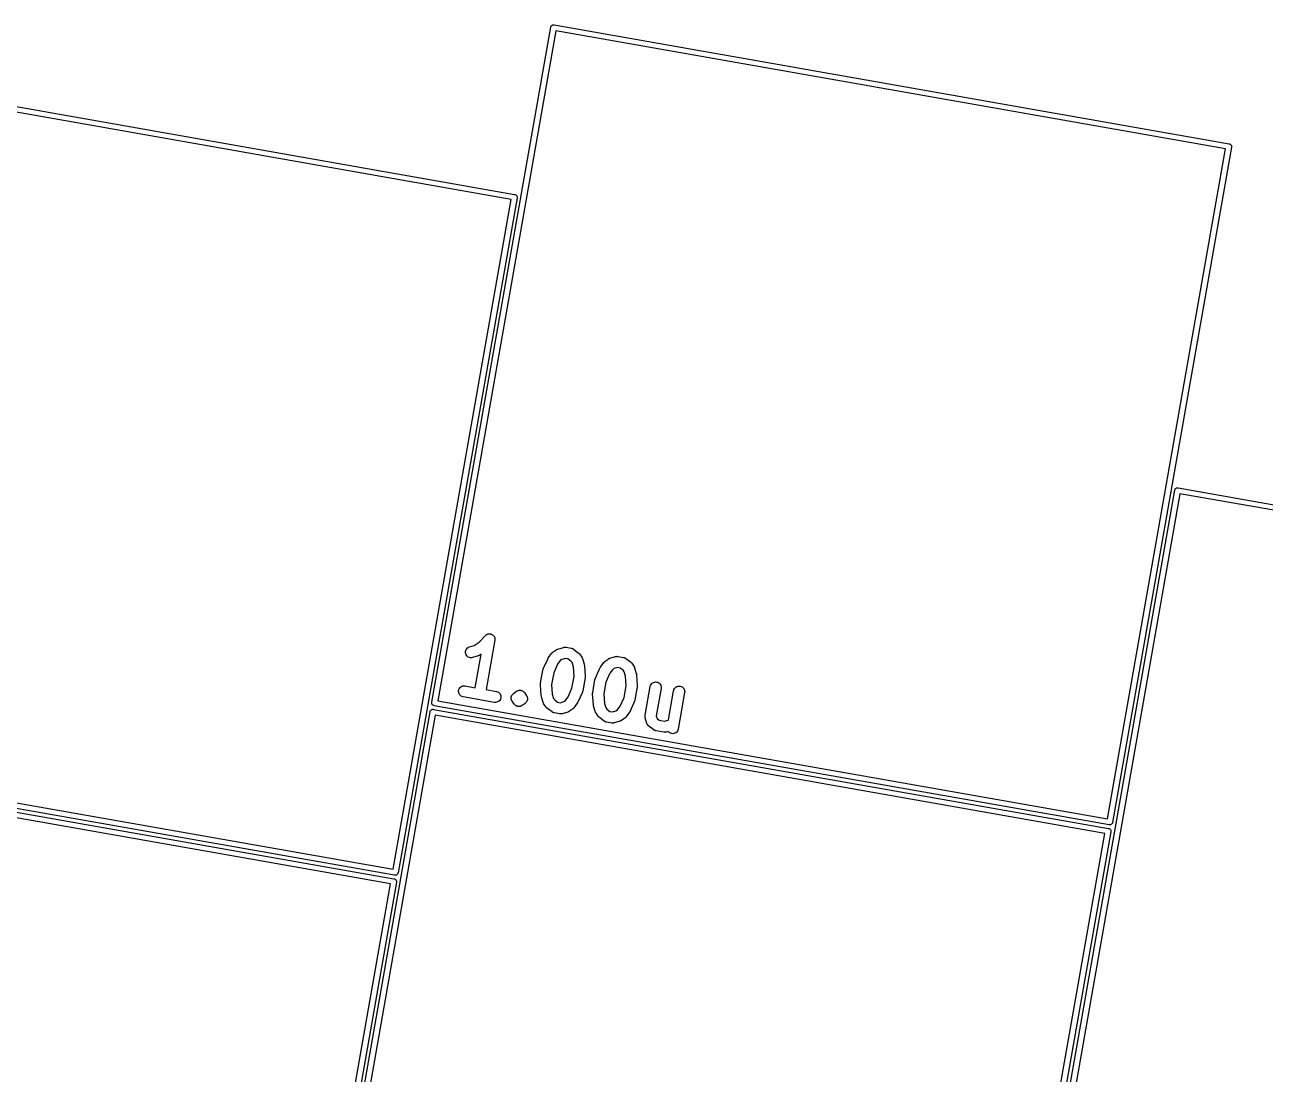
# Model space of a CAD drawing. Extents: x 61 to 358, y -137 to -43.
# Drawn here: x 114.91 to 148.92, y -71.57 to -42.81 of the extents above; entities that cross this region are included whole.
import ezdxf

# ---------------------------------------------------------------- set-up
doc = ezdxf.new("R2010")
doc.units = 0
doc.header["$MEASUREMENT"] = 0
doc.layers.add('BLACK', color=7, linetype='CONTINUOUS')

msp = doc.modelspace()

# ---------------------------------------------------------------- linework, layer by layer
at = {"layer": 'BLACK', "linetype": 'CONTINUOUS'}
for p, q in [((129.346, -42.8468), (129.356, -42.835)), ((129.356, -42.835), (129.367, -42.8253)), ((129.367, -42.8253), (129.373, -42.822)), ((129.367, -42.8253), (129.367, -42.8253)), ((129.373, -42.822), (129.38, -42.8179)), ((129.38, -42.8179), (129.387, -42.8156)), ((129.387, -42.8156), (129.394, -42.8132)), ((129.394, -42.8132), (129.409, -42.8114)), ((129.409, -42.8114), (129.42, -42.8123)), ((129.42, -42.8123), (129.42, -42.8123)), ((129.42, -42.8123), (129.424, -42.8126)), ((129.424, -42.8126), (129.428, -42.8136)), ((129.428, -42.8136), (147.931, -46.0762)), ((126.073, -61.3815), (129.335, -42.8784)), ((129.473, -42.9763), (126.235, -61.3366)), ((129.335, -42.8747), (129.336, -42.8711)), ((129.335, -42.8784), (129.335, -42.8747)), ((129.336, -42.8711), (129.339, -42.8602)), ((129.336, -42.8711), (129.336, -42.8711)), ((129.339, -42.8602), (129.346, -42.8468)), ((147.833, -46.2137), (129.473, -42.9763)), ((109.84, -44.1957), (128.343, -47.4583)), ((128.245, -47.5958), (109.885, -44.3584)), ((144.596, -64.5741), (147.833, -46.2137)), ((147.996, -46.1688), (144.733, -64.6719)), ((147.931, -46.0762), (147.935, -46.0765)), ((147.935, -46.0765), (147.938, -46.0775)), ((147.938, -46.0775), (147.938, -46.0775)), ((147.938, -46.0775), (147.949, -46.0805)), ((147.949, -46.0805), (147.962, -46.0873)), ((147.962, -46.0873), (147.974, -46.0966)), ((147.974, -46.0966), (147.983, -46.1071)), ((147.983, -46.1071), (147.984, -46.108)), ((147.984, -46.108), (147.987, -46.1137)), ((147.987, -46.1137), (147.991, -46.121)), ((147.991, -46.121), (147.991, -46.121)), ((147.991, -46.121), (147.996, -46.1353)), ((147.996, -46.1353), (147.998, -46.1502)), ((147.997, -46.1652), (147.996, -46.1688)), ((147.998, -46.1502), (147.997, -46.1614)), ((147.997, -46.1614), (147.997, -46.1614)), ((147.997, -46.1614), (147.997, -46.1652)), ((125.008, -65.9562), (128.245, -47.5958)), ((128.408, -47.5509), (125.146, -66.054)), ((128.343, -47.4583), (128.347, -47.4586)), ((128.347, -47.4586), (128.351, -47.4596)), ((128.351, -47.4596), (128.351, -47.4596)), ((128.351, -47.4596), (128.361, -47.4627)), ((128.361, -47.4627), (128.375, -47.4695)), ((128.375, -47.4695), (128.387, -47.4787)), ((128.387, -47.4787), (128.396, -47.4892)), ((128.396, -47.4892), (128.396, -47.4901)), ((128.396, -47.4901), (128.4, -47.4958)), ((128.4, -47.4958), (128.404, -47.5032)), ((128.404, -47.5032), (128.404, -47.5032)), ((128.404, -47.5032), (128.408, -47.5175)), ((128.408, -47.5175), (128.41, -47.5324)), ((128.409, -47.5473), (128.408, -47.5509)), ((128.41, -47.5324), (128.409, -47.5436)), ((128.409, -47.5436), (128.409, -47.5436)), ((128.409, -47.5436), (128.409, -47.5473)), ((143.179, -74.0698), (146.442, -55.5667)), ((146.579, -55.6646), (143.342, -74.0249)), ((146.442, -55.563), (146.443, -55.5594)), ((146.442, -55.5667), (146.442, -55.563)), ((146.443, -55.5594), (146.446, -55.5485)), ((146.443, -55.5594), (146.443, -55.5594)), ((146.446, -55.5485), (146.453, -55.5351)), ((146.453, -55.5351), (146.462, -55.5233)), ((146.462, -55.5233), (146.474, -55.5136)), ((146.474, -55.5136), (146.479, -55.5103)), ((146.474, -55.5136), (146.474, -55.5136)), ((146.479, -55.5103), (146.487, -55.5062)), ((146.487, -55.5062), (146.494, -55.5039)), ((146.494, -55.5039), (146.501, -55.5015)), ((146.501, -55.5015), (146.516, -55.4997)), ((146.516, -55.4997), (146.527, -55.5006)), ((146.527, -55.5006), (146.527, -55.5006)), ((146.527, -55.5006), (146.531, -55.5009)), ((146.531, -55.5009), (146.534, -55.5019)), ((146.534, -55.5019), (165.037, -58.7645)), ((164.94, -58.902), (146.579, -55.6646)), ((127.606, -59.5111), (127.62, -59.5066)), ((127.62, -59.5066), (127.635, -59.505)), ((127.62, -59.5066), (127.62, -59.5066)), ((127.62, -59.5066), (127.62, -59.5066)), ((127.635, -59.505), (127.65, -59.5033)), ((127.65, -59.5033), (127.65, -59.5033)), ((127.65, -59.5033), (127.65, -59.5033)), ((127.65, -59.5033), (127.665, -59.5046)), ((127.665, -59.5046), (127.679, -59.5058)), ((127.679, -59.5058), (127.679, -59.5058)), ((127.679, -59.5058), (127.679, -59.5058)), ((127.679, -59.5058), (127.694, -59.51)), ((127.104, -59.8628), (127.236, -59.8236)), ((127.236, -59.8236), (127.371, -59.7287)), ((127.371, -59.7287), (127.542, -59.5504)), ((127.542, -59.5504), (127.543, -59.5491)), ((127.543, -59.5489), (127.554, -59.5394)), ((127.543, -59.5491), (127.543, -59.5489)), ((127.543, -59.5491), (127.543, -59.5491)), ((127.543, -59.5491), (127.543, -59.5491)), ((127.554, -59.5394), (127.566, -59.5299)), ((127.802, -59.6822), (127.564, -61.0329)), ((127.566, -59.5298), (127.579, -59.5227)), ((127.566, -59.5299), (127.566, -59.5298)), ((127.566, -59.5299), (127.566, -59.5299)), ((127.579, -59.5227), (127.592, -59.5156)), ((127.592, -59.5155), (127.606, -59.5111)), ((127.592, -59.5156), (127.592, -59.5155)), ((127.592, -59.5156), (127.592, -59.5156)), ((127.694, -59.51), (127.708, -59.514)), ((127.708, -59.514), (127.708, -59.514)), ((127.708, -59.514), (127.708, -59.5141)), ((127.708, -59.5141), (127.722, -59.5211)), ((127.722, -59.5211), (127.734, -59.5276)), ((127.734, -59.5276), (127.734, -59.5277)), ((127.734, -59.5277), (127.734, -59.5277)), ((127.734, -59.5277), (127.746, -59.5372)), ((127.746, -59.5372), (127.758, -59.5461)), ((127.758, -59.5461), (127.758, -59.5462)), ((127.758, -59.5462), (127.758, -59.5462)), ((127.758, -59.5462), (127.767, -59.5574)), ((127.767, -59.5574), (127.777, -59.5687)), ((127.777, -59.5687), (127.777, -59.5688)), ((127.777, -59.5688), (127.777, -59.5689)), ((127.777, -59.5689), (127.784, -59.5814)), ((127.784, -59.5814), (127.791, -59.5947)), ((127.791, -59.5947), (127.791, -59.5948)), ((127.791, -59.5948), (127.791, -59.5949)), ((127.791, -59.5949), (127.796, -59.6088)), ((127.796, -59.6088), (127.801, -59.623)), ((127.801, -59.623), (127.801, -59.6231)), ((127.801, -59.6231), (127.801, -59.6232)), ((127.801, -59.6232), (127.802, -59.6379)), ((127.802, -59.6379), (127.804, -59.6525)), ((127.803, -59.6674), (127.802, -59.6822)), ((127.804, -59.6527), (127.803, -59.6674)), ((127.804, -59.6525), (127.804, -59.6526)), ((127.804, -59.6526), (127.804, -59.6527)), ((126.995, -60.0221), (126.996, -59.9923)), ((127.001, -60.0513), (126.995, -60.0221)), ((126.996, -59.9923), (127.002, -59.9632)), ((127.012, -60.0789), (127.001, -60.0513)), ((127.002, -59.9632), (127.014, -59.9359)), ((127.028, -60.1039), (127.012, -60.0789)), ((127.014, -59.9359), (127.03, -59.9113)), ((127.049, -60.1252), (127.028, -60.1039)), ((127.03, -59.9113), (127.051, -59.8904)), ((127.073, -60.1421), (127.049, -60.1252)), ((127.051, -59.8904), (127.076, -59.874)), ((127.101, -60.154), (127.073, -60.1421)), ((127.076, -59.874), (127.104, -59.8628)), ((127.13, -60.1603), (127.101, -60.154)), ((127.159, -60.1608), (127.13, -60.1603)), ((127.189, -60.1556), (127.159, -60.1608)), ((127.191, -60.155), (127.189, -60.1556)), ((127.346, -60.1087), (127.191, -60.155)), ((127.263, -60.98), (127.425, -60.063)), ((127.354, -60.1055), (127.346, -60.1087)), ((127.362, -60.1029), (127.354, -60.1055)), ((127.368, -60.0999), (127.362, -60.1029)), ((127.374, -60.0975), (127.368, -60.0999)), ((127.381, -60.0928), (127.374, -60.0975)), ((127.389, -60.0887), (127.381, -60.0928)), ((127.39, -60.0875), (127.389, -60.0887)), ((127.425, -60.063), (127.39, -60.0875)), ((129.25, -60.1913), (129.258, -60.1792)), ((129.258, -60.1792), (129.265, -60.167)), ((129.265, -60.1664), (129.266, -60.1658)), ((129.265, -60.167), (129.265, -60.1664)), ((129.266, -60.1658), (129.362, -60.0355)), ((129.362, -60.0355), (129.364, -60.0338)), ((129.364, -60.0338), (129.369, -60.0275)), ((129.369, -60.0275), (129.375, -60.0208)), ((129.375, -60.0208), (129.38, -60.0167)), ((129.38, -60.0167), (129.384, -60.012)), ((129.384, -60.012), (129.391, -60.007)), ((129.391, -60.007), (129.397, -60.0014)), ((129.397, -60.0014), (129.481, -59.9426)), ((129.481, -59.9426), (129.483, -59.9414)), ((129.483, -59.9414), (129.491, -59.9373)), ((129.491, -59.9373), (129.498, -59.9326)), ((129.498, -59.9326), (129.504, -59.9302)), ((129.504, -59.9302), (129.509, -59.9271)), ((129.509, -59.9271), (129.517, -59.9246)), ((129.517, -59.9246), (129.525, -59.9213)), ((129.525, -59.9213), (129.681, -59.8751)), ((129.733, -60.1775), (129.636, -60.2064)), ((129.681, -59.8751), (129.683, -59.8745)), ((129.683, -59.8745), (129.687, -59.8737)), ((129.687, -59.8737), (129.692, -59.8723)), ((129.692, -59.8723), (129.702, -59.8711)), ((129.702, -59.8711), (129.712, -59.8692)), ((129.712, -59.8692), (129.717, -59.8693)), ((129.717, -59.8693), (129.721, -59.8688)), ((129.721, -59.8688), (129.732, -59.8696)), ((129.732, -59.8696), (129.742, -59.8698)), ((129.805, -60.1902), (129.733, -60.1775)), ((129.742, -59.8698), (129.746, -59.8707)), ((129.746, -59.8707), (129.751, -59.8711)), ((129.751, -59.8711), (129.894, -59.8963)), ((129.894, -59.8963), (129.896, -59.8966)), ((129.896, -59.8966), (129.9, -59.8979)), ((129.9, -59.8979), (129.905, -59.8986)), ((129.905, -59.8986), (129.914, -59.9021)), ((129.914, -59.9021), (129.924, -59.905)), ((129.924, -59.905), (129.928, -59.9071)), ((129.928, -59.9071), (129.933, -59.9086)), ((129.933, -59.9086), (129.941, -59.914)), ((129.941, -59.914), (129.951, -59.9188)), ((129.951, -59.9188), (129.954, -59.9216)), ((129.954, -59.9216), (129.958, -59.9239)), ((129.958, -59.9239), (130.088, -60.0206)), ((130.088, -60.0206), (130.09, -60.0219)), ((130.09, -60.0219), (130.096, -60.0277)), ((130.096, -60.0277), (130.103, -60.033)), ((130.103, -60.033), (130.107, -60.0378)), ((130.107, -60.0378), (130.112, -60.0422)), ((130.112, -60.0422), (130.117, -60.0491)), ((130.117, -60.0491), (130.122, -60.0556)), ((130.122, -60.0556), (130.181, -60.1397)), ((130.181, -60.1397), (130.183, -60.1414)), ((130.183, -60.1414), (130.187, -60.1489)), ((130.187, -60.1489), (130.191, -60.1561)), ((130.191, -60.1561), (130.194, -60.162)), ((130.194, -60.162), (130.197, -60.1675)), ((130.197, -60.1675), (130.199, -60.1757)), ((130.199, -60.1757), (130.203, -60.1836)), ((130.203, -60.1836), (130.249, -60.3392)), ((130.92, -60.1893), (130.927, -60.1846)), ((130.927, -60.1846), (130.933, -60.1822)), ((130.933, -60.1822), (130.939, -60.1792)), ((130.939, -60.1792), (130.947, -60.1766)), ((130.947, -60.1766), (130.955, -60.1734)), ((130.955, -60.1734), (131.11, -60.1271)), ((131.11, -60.1271), (131.112, -60.1265)), ((131.112, -60.1265), (131.117, -60.1257)), ((131.117, -60.1257), (131.121, -60.1243)), ((131.121, -60.1243), (131.131, -60.1231)), ((131.131, -60.1231), (131.142, -60.1213)), ((131.142, -60.1213), (131.146, -60.1213)), ((131.146, -60.1213), (131.151, -60.1208)), ((131.151, -60.1208), (131.161, -60.1216)), ((131.161, -60.1216), (131.171, -60.1218)), ((131.171, -60.1218), (131.176, -60.1228)), ((131.176, -60.1228), (131.18, -60.1231)), ((131.18, -60.1231), (131.323, -60.1483)), ((131.323, -60.1483), (131.325, -60.1487)), ((131.325, -60.1487), (131.33, -60.15)), ((131.33, -60.15), (131.334, -60.1506)), ((131.334, -60.1506), (131.344, -60.1541)), ((131.344, -60.1541), (131.354, -60.1571)), ((131.354, -60.1571), (131.358, -60.1592)), ((131.358, -60.1592), (131.362, -60.1607)), ((131.362, -60.1607), (131.371, -60.166)), ((131.371, -60.166), (131.38, -60.1709)), ((131.38, -60.1709), (131.384, -60.1737)), ((131.384, -60.1737), (131.387, -60.176)), ((131.387, -60.176), (131.518, -60.2727)), ((129.053, -60.8608), (129.116, -60.5034)), ((129.116, -60.5013), (129.117, -60.4987)), ((129.116, -60.5034), (129.116, -60.5013)), ((129.117, -60.4987), (129.118, -60.496)), ((129.118, -60.496), (129.121, -60.4845)), ((129.121, -60.4845), (129.125, -60.4728)), ((129.125, -60.4728), (129.126, -60.4704)), ((129.126, -60.4704), (129.127, -60.4678)), ((129.127, -60.4678), (129.249, -60.1945)), ((129.249, -60.1945), (129.25, -60.1926)), ((129.25, -60.192), (129.25, -60.1913)), ((129.25, -60.1926), (129.25, -60.192)), ((129.52, -60.334), (129.413, -60.5748)), ((129.592, -60.2369), (129.52, -60.334)), ((129.636, -60.2064), (129.592, -60.2369)), ((129.887, -60.2507), (129.805, -60.1902)), ((129.917, -60.2942), (129.887, -60.2507)), ((129.952, -60.41), (129.917, -60.2942)), ((129.97, -60.6731), (129.952, -60.41)), ((130.249, -60.3392), (130.249, -60.3412)), ((130.249, -60.3412), (130.25, -60.3419)), ((130.25, -60.3419), (130.25, -60.3426)), ((130.25, -60.3426), (130.252, -60.3566)), ((130.252, -60.3566), (130.255, -60.3705)), ((130.255, -60.3705), (130.255, -60.3712)), ((130.255, -60.3712), (130.255, -60.3719)), ((130.255, -60.3719), (130.276, -60.6704)), ((130.556, -60.7198), (130.678, -60.4466)), ((130.678, -60.4466), (130.679, -60.4446)), ((130.679, -60.444), (130.68, -60.4434)), ((130.679, -60.4446), (130.679, -60.444)), ((130.68, -60.4434), (130.687, -60.4312)), ((130.687, -60.4312), (130.694, -60.419)), ((130.694, -60.419), (130.695, -60.4185)), ((130.695, -60.4179), (130.792, -60.2875)), ((130.695, -60.4185), (130.695, -60.4179)), ((130.792, -60.2875), (130.793, -60.2858)), ((130.793, -60.2858), (130.799, -60.2796)), ((130.799, -60.2796), (130.804, -60.2728)), ((130.804, -60.2728), (130.809, -60.2687)), ((130.809, -60.2687), (130.813, -60.2641)), ((130.813, -60.2641), (130.82, -60.259)), ((130.82, -60.259), (130.827, -60.2535)), ((130.827, -60.2535), (130.911, -60.1946)), ((130.911, -60.1946), (130.913, -60.1934)), ((130.913, -60.1934), (130.92, -60.1893)), ((131.022, -60.489), (130.95, -60.586)), ((131.065, -60.4585), (131.022, -60.489)), ((131.163, -60.4295), (131.065, -60.4585)), ((131.235, -60.4422), (131.163, -60.4295)), ((131.316, -60.5027), (131.235, -60.4422)), ((131.347, -60.5463), (131.316, -60.5027)), ((131.518, -60.2727), (131.519, -60.2739)), ((131.519, -60.2739), (131.526, -60.2798)), ((131.526, -60.2798), (131.532, -60.2851)), ((131.532, -60.2851), (131.537, -60.2899)), ((131.537, -60.2899), (131.541, -60.2942)), ((131.541, -60.2942), (131.546, -60.3011)), ((131.546, -60.3011), (131.552, -60.3076)), ((131.552, -60.3076), (131.611, -60.3917)), ((131.611, -60.3917), (131.612, -60.3935)), ((131.612, -60.3935), (131.616, -60.401)), ((131.616, -60.401), (131.621, -60.4081)), ((131.621, -60.4081), (131.623, -60.414)), ((131.623, -60.414), (131.626, -60.4196)), ((131.626, -60.4196), (131.629, -60.4278)), ((131.629, -60.4278), (131.632, -60.4357)), ((131.632, -60.4357), (131.678, -60.5912)), ((129.052, -60.8661), (129.053, -60.8635)), ((129.052, -60.8783), (129.052, -60.8661)), ((129.053, -60.8635), (129.053, -60.8608)), ((129.413, -60.5748), (129.357, -60.8952)), ((129.914, -60.9935), (129.97, -60.6731)), ((130.274, -60.7076), (130.211, -61.0649)), ((130.275, -60.7022), (130.274, -60.7049)), ((130.274, -60.7049), (130.274, -60.7076)), ((130.276, -60.6779), (130.275, -60.6901)), ((130.275, -60.6901), (130.275, -60.7022)), ((130.276, -60.6704), (130.276, -60.6725)), ((130.276, -60.6725), (130.276, -60.6752)), ((130.276, -60.6752), (130.276, -60.6779)), ((130.482, -61.1128), (130.545, -60.7555)), ((130.545, -60.7555), (130.546, -60.7534)), ((130.546, -60.7534), (130.547, -60.7508)), ((130.547, -60.7481), (130.551, -60.7365)), ((130.547, -60.7508), (130.547, -60.7481)), ((130.551, -60.7365), (130.554, -60.7248)), ((130.554, -60.7248), (130.556, -60.7224)), ((130.556, -60.7224), (130.556, -60.7198)), ((130.842, -60.8269), (130.786, -61.1473)), ((130.95, -60.586), (130.842, -60.8269)), ((131.381, -60.6621), (131.347, -60.5463)), ((131.4, -60.9252), (131.381, -60.6621)), ((131.678, -60.5912), (131.679, -60.5933)), ((131.679, -60.5933), (131.679, -60.594)), ((131.679, -60.594), (131.679, -60.5946)), ((131.679, -60.5946), (131.682, -60.6086)), ((131.682, -60.6086), (131.684, -60.6225)), ((131.684, -60.6225), (131.684, -60.6232)), ((131.684, -60.6232), (131.684, -60.6239)), ((131.684, -60.6239), (131.705, -60.9224)), ((132.1, -60.8685), (132.123, -60.8493)), ((132.123, -60.8493), (132.149, -60.835)), ((132.149, -60.835), (132.177, -60.826)), ((132.177, -60.826), (132.207, -60.8227)), ((132.207, -60.8227), (132.237, -60.8252)), ((132.237, -60.8252), (132.265, -60.8334)), ((132.265, -60.8334), (132.292, -60.847)), ((132.292, -60.847), (132.315, -60.8655)), ((132.315, -60.8655), (132.334, -60.8881)), ((126.806, -61.0831), (126.808, -61.0534)), ((126.809, -61.1126), (126.806, -61.0831)), ((126.808, -61.0534), (126.817, -61.0248)), ((126.818, -61.141), (126.809, -61.1126)), ((126.817, -61.0248), (126.83, -60.9984)), ((126.833, -61.167), (126.818, -61.141)), ((126.83, -60.9984), (126.849, -60.9751)), ((126.852, -61.1898), (126.833, -61.167)), ((126.849, -60.9751), (126.871, -60.9558)), ((126.875, -61.2084), (126.852, -61.1898)), ((126.871, -60.9558), (126.897, -60.9413)), ((126.897, -60.9413), (126.926, -60.9321)), ((126.926, -60.9321), (126.955, -60.9286)), ((126.955, -60.9286), (126.985, -60.9308)), ((126.985, -60.9308), (127.263, -60.98)), ((127.564, -61.0329), (127.842, -61.0821)), ((127.842, -61.0821), (127.844, -61.0824)), ((127.844, -61.0824), (127.873, -61.0908)), ((127.873, -61.0908), (127.899, -61.1046)), ((127.899, -61.1046), (127.923, -61.1233)), ((127.923, -61.1233), (127.942, -61.146)), ((127.942, -61.146), (127.956, -61.1721)), ((127.956, -61.1721), (127.965, -61.2005)), ((127.965, -61.2005), (127.968, -61.23)), ((128.254, -61.2196), (128.258, -61.2059)), ((128.258, -61.2059), (128.259, -61.2054)), ((128.259, -61.2049), (128.265, -61.1921)), ((128.259, -61.2054), (128.259, -61.2049)), ((128.265, -61.1921), (128.272, -61.1794)), ((128.272, -61.1785), (128.281, -61.1673)), ((128.272, -61.179), (128.272, -61.1785)), ((128.272, -61.1794), (128.272, -61.179)), ((128.281, -61.1673), (128.29, -61.156)), ((128.29, -61.156), (128.291, -61.1557)), ((128.291, -61.1552), (128.302, -61.146)), ((128.291, -61.1557), (128.291, -61.1552)), ((128.302, -61.146), (128.313, -61.1367)), ((128.313, -61.1367), (128.397, -61.0778)), ((128.397, -61.0778), (128.398, -61.0772)), ((128.398, -61.0769), (128.399, -61.0766)), ((128.398, -61.0772), (128.398, -61.0769)), ((128.398, -61.0769), (128.398, -61.0769)), ((128.398, -61.0769), (128.398, -61.0769)), ((128.398, -61.0772), (128.398, -61.0772)), ((128.398, -61.0772), (128.398, -61.0772)), ((128.399, -61.0766), (128.411, -61.0697)), ((128.411, -61.0697), (128.424, -61.0628)), ((128.424, -61.0627), (128.424, -61.0625)), ((128.424, -61.0625), (128.425, -61.0625)), ((128.424, -61.0628), (128.424, -61.0627)), ((128.425, -61.0623), (128.439, -61.058)), ((128.425, -61.0625), (128.425, -61.0623)), ((128.439, -61.058), (128.452, -61.0537)), ((128.452, -61.0537), (128.452, -61.0536)), ((128.452, -61.0536), (128.453, -61.0536)), ((128.453, -61.0534), (128.467, -61.0519)), ((128.453, -61.0535), (128.453, -61.0534)), ((128.453, -61.0536), (128.453, -61.0535)), ((128.467, -61.0519), (128.482, -61.0502)), ((128.482, -61.0502), (128.482, -61.0503)), ((128.482, -61.0503), (128.482, -61.0502)), ((128.482, -61.0502), (128.482, -61.0503)), ((128.482, -61.0503), (128.483, -61.0502)), ((128.483, -61.0502), (128.497, -61.0515)), ((128.497, -61.0515), (128.511, -61.0526)), ((128.511, -61.0526), (128.512, -61.0527)), ((128.512, -61.0527), (128.512, -61.0527)), ((128.512, -61.0527), (128.512, -61.0528)), ((128.512, -61.0528), (128.512, -61.0528)), ((128.512, -61.0528), (128.526, -61.0569)), ((128.526, -61.0569), (128.54, -61.0607)), ((128.54, -61.0607), (128.54, -61.0609)), ((128.54, -61.0609), (128.54, -61.0609)), ((128.54, -61.0609), (128.541, -61.061)), ((128.541, -61.061), (128.541, -61.0611)), ((128.541, -61.0611), (128.554, -61.0678)), ((128.554, -61.0678), (128.566, -61.0742)), ((128.566, -61.0742), (128.567, -61.0744)), ((128.567, -61.0744), (128.567, -61.0745)), ((128.567, -61.0745), (128.567, -61.0747)), ((128.567, -61.0747), (128.567, -61.0748)), ((128.567, -61.0748), (128.579, -61.0838)), ((128.579, -61.0838), (128.59, -61.0926)), ((128.59, -61.0926), (128.59, -61.0928)), ((128.59, -61.0928), (128.59, -61.093)), ((128.59, -61.093), (128.59, -61.0932)), ((128.59, -61.0932), (128.591, -61.0934)), ((128.591, -61.0934), (128.6, -61.1044)), ((128.6, -61.1044), (128.609, -61.1152)), ((128.609, -61.1152), (128.668, -61.1993)), ((128.668, -61.1993), (128.669, -61.2001)), ((128.669, -61.2001), (128.669, -61.2002)), ((128.669, -61.2002), (128.669, -61.2002)), ((128.669, -61.2002), (128.669, -61.201)), ((128.669, -61.201), (128.676, -61.2136)), ((129.051, -60.8904), (129.052, -60.8783)), ((129.051, -60.8931), (129.051, -60.8904)), ((129.051, -60.8958), (129.051, -60.8931)), ((129.051, -60.898), (129.051, -60.8958)), ((129.072, -61.1964), (129.051, -60.898)), ((129.072, -61.1971), (129.072, -61.1964)), ((129.072, -61.1978), (129.072, -61.1971)), ((129.075, -61.2118), (129.072, -61.1978)), ((129.357, -60.8952), (129.375, -61.1583)), ((129.375, -61.1583), (129.41, -61.2741)), ((129.807, -61.2344), (129.914, -60.9935)), ((130.2, -61.1005), (130.078, -61.3738)), ((130.201, -61.098), (130.2, -61.1005)), ((130.202, -61.0955), (130.201, -61.098)), ((130.206, -61.0839), (130.202, -61.0955)), ((130.209, -61.0723), (130.206, -61.0839)), ((130.21, -61.0696), (130.209, -61.0723)), ((130.211, -61.0649), (130.21, -61.067)), ((130.21, -61.067), (130.21, -61.0696)), ((130.48, -61.1425), (130.481, -61.1303)), ((130.48, -61.1452), (130.48, -61.1425)), ((130.48, -61.1479), (130.48, -61.1452)), ((130.481, -61.15), (130.48, -61.1479)), ((130.481, -61.1303), (130.482, -61.1182)), ((130.502, -61.4485), (130.481, -61.15)), ((130.482, -61.1155), (130.482, -61.1128)), ((130.482, -61.1182), (130.482, -61.1155)), ((130.786, -61.1473), (130.804, -61.4103)), ((131.343, -61.2456), (131.4, -60.9252)), ((131.703, -60.9596), (131.64, -61.317)), ((131.704, -60.9543), (131.703, -60.9569)), ((131.703, -60.9569), (131.703, -60.9596)), ((131.705, -60.9421), (131.704, -60.9543)), ((131.705, -60.9224), (131.705, -60.9245)), ((131.705, -60.9245), (131.705, -60.9273)), ((131.705, -60.9273), (131.706, -60.93)), ((131.706, -60.93), (131.705, -60.9421)), ((131.92, -61.7348), (132.059, -60.9486)), ((132.059, -60.9465), (132.068, -60.918)), ((132.059, -60.9486), (132.059, -60.9465)), ((132.068, -60.918), (132.081, -60.8916)), ((132.081, -60.8916), (132.1, -60.8685)), ((132.359, -61.0016), (132.227, -61.7523)), ((132.334, -60.8881), (132.349, -60.9141)), ((132.349, -60.9141), (132.358, -60.9424)), ((132.358, -60.9424), (132.361, -60.9719)), ((132.361, -60.9719), (132.359, -61.0016)), ((132.562, -61.8575), (132.702, -61.062)), ((132.702, -61.062), (132.703, -61.06)), ((132.703, -61.06), (132.711, -61.0314)), ((132.711, -61.0314), (132.725, -61.0051)), ((132.725, -61.0051), (132.743, -60.9819)), ((132.743, -60.9819), (132.766, -60.9628)), ((132.766, -60.9628), (132.792, -60.9484)), ((132.792, -60.9484), (132.821, -60.9394)), ((132.821, -60.9394), (132.85, -60.9361)), ((133.002, -61.115), (132.826, -62.1155)), ((132.85, -60.9361), (132.88, -60.9386)), ((132.88, -60.9386), (132.908, -60.9468)), ((132.908, -60.9468), (132.935, -60.9604)), ((132.935, -60.9604), (132.958, -60.9789)), ((132.958, -60.9789), (132.977, -61.0015)), ((132.977, -61.0015), (132.992, -61.0275)), ((132.992, -61.0275), (133.001, -61.0558)), ((133.001, -61.0558), (133.005, -61.0853)), ((133.005, -61.0853), (133.002, -61.115)), ((126.07, -61.4001), (126.071, -61.3971)), ((126.072, -61.415), (126.07, -61.4001)), ((126.071, -61.3889), (126.072, -61.3851)), ((126.071, -61.3971), (126.071, -61.3889)), ((126.071, -61.3889), (126.071, -61.3889)), ((126.072, -61.3851), (126.073, -61.3815)), ((126.077, -61.4293), (126.072, -61.415)), ((126.084, -61.4424), (126.077, -61.4293)), ((126.094, -61.4537), (126.084, -61.4424)), ((126.106, -61.463), (126.094, -61.4537)), ((126.119, -61.4698), (126.106, -61.463)), ((126.13, -61.4728), (126.119, -61.4698)), ((126.134, -61.4738), (126.13, -61.4728)), ((126.13, -61.4728), (126.13, -61.4728)), ((126.137, -61.4741), (126.134, -61.4738)), ((144.641, -64.7367), (126.137, -61.4741)), ((126.235, -61.3366), (144.596, -64.5741)), ((126.901, -61.2222), (126.875, -61.2084)), ((126.93, -61.2306), (126.901, -61.2222)), ((126.932, -61.231), (126.93, -61.2306)), ((127.789, -61.3822), (126.932, -61.231)), ((127.819, -61.3845), (127.789, -61.3822)), ((127.849, -61.381), (127.819, -61.3845)), ((127.877, -61.3718), (127.849, -61.381)), ((127.903, -61.3573), (127.877, -61.3718)), ((127.926, -61.338), (127.903, -61.3573)), ((127.944, -61.3147), (127.926, -61.338)), ((127.958, -61.2882), (127.944, -61.3147)), ((127.966, -61.2597), (127.958, -61.2882)), ((127.968, -61.23), (127.966, -61.2597)), ((128.248, -61.2631), (128.249, -61.2488)), ((128.248, -61.2636), (128.248, -61.2631)), ((128.248, -61.2642), (128.248, -61.2636)), ((128.25, -61.2784), (128.248, -61.2642)), ((128.249, -61.2488), (128.25, -61.2345)), ((128.25, -61.2335), (128.254, -61.2196)), ((128.25, -61.234), (128.25, -61.2335)), ((128.25, -61.2345), (128.25, -61.234)), ((128.251, -61.2927), (128.25, -61.2784)), ((128.251, -61.2932), (128.251, -61.2927)), ((128.251, -61.2937), (128.251, -61.2932)), ((128.256, -61.3073), (128.251, -61.2937)), ((128.26, -61.321), (128.256, -61.3073)), ((128.26, -61.3215), (128.26, -61.321)), ((128.26, -61.322), (128.26, -61.3215)), ((128.267, -61.3345), (128.26, -61.322)), ((128.274, -61.3472), (128.267, -61.3345)), ((128.275, -61.348), (128.274, -61.3472)), ((128.275, -61.3481), (128.275, -61.348)), ((128.275, -61.348), (128.275, -61.348)), ((128.275, -61.3489), (128.275, -61.3481)), ((128.334, -61.433), (128.275, -61.3489)), ((128.344, -61.4439), (128.334, -61.433)), ((128.353, -61.4548), (128.344, -61.4439)), ((128.353, -61.455), (128.353, -61.4548)), ((128.353, -61.4552), (128.353, -61.455)), ((128.353, -61.4554), (128.353, -61.4552)), ((128.354, -61.4556), (128.353, -61.4554)), ((128.365, -61.4645), (128.354, -61.4556)), ((128.376, -61.4734), (128.365, -61.4645)), ((128.376, -61.4735), (128.376, -61.4734)), ((128.377, -61.4737), (128.376, -61.4735)), ((128.377, -61.4738), (128.377, -61.4737)), ((128.377, -61.474), (128.377, -61.4738)), ((128.39, -61.4805), (128.377, -61.474)), ((128.403, -61.4871), (128.39, -61.4805)), ((128.403, -61.4873), (128.403, -61.4871)), ((128.403, -61.4871), (128.403, -61.4871)), ((128.404, -61.4875), (128.403, -61.4873)), ((128.403, -61.4873), (128.403, -61.4873)), ((128.417, -61.4913), (128.404, -61.4875)), ((128.431, -61.4954), (128.417, -61.4913)), ((128.432, -61.4955), (128.431, -61.4954)), ((128.431, -61.4954), (128.431, -61.4954)), ((128.432, -61.4956), (128.432, -61.4955)), ((128.432, -61.4955), (128.432, -61.4955)), ((128.446, -61.4967), (128.432, -61.4956)), ((128.461, -61.498), (128.446, -61.4967)), ((128.462, -61.4979), (128.461, -61.4979)), ((128.461, -61.4979), (128.461, -61.4979)), ((128.461, -61.4979), (128.461, -61.498)), ((128.476, -61.4963), (128.462, -61.4979)), ((128.462, -61.4979), (128.462, -61.4979)), ((128.49, -61.4947), (128.476, -61.4963)), ((128.491, -61.4947), (128.49, -61.4947)), ((128.505, -61.4901), (128.491, -61.4945)), ((128.491, -61.4945), (128.491, -61.4946)), ((128.491, -61.4946), (128.491, -61.4946)), ((128.491, -61.4946), (128.491, -61.4947)), ((128.519, -61.4858), (128.505, -61.4901)), ((128.52, -61.4854), (128.519, -61.4855)), ((128.519, -61.4855), (128.519, -61.4856)), ((128.519, -61.4856), (128.519, -61.4857)), ((128.519, -61.4857), (128.519, -61.4858)), ((128.532, -61.4785), (128.52, -61.4854)), ((128.545, -61.4716), (128.532, -61.4785)), ((128.546, -61.471), (128.545, -61.4713)), ((128.545, -61.4713), (128.545, -61.4713)), ((128.545, -61.4713), (128.545, -61.4713)), ((128.545, -61.4713), (128.545, -61.4716)), ((128.547, -61.4704), (128.546, -61.471)), ((128.546, -61.471), (128.546, -61.471)), ((128.546, -61.471), (128.546, -61.471)), ((128.631, -61.4115), (128.547, -61.4704)), ((128.641, -61.4022), (128.631, -61.4115)), ((128.652, -61.3929), (128.641, -61.4022)), ((128.653, -61.3925), (128.652, -61.3929)), ((128.662, -61.381), (128.653, -61.3922)), ((128.653, -61.3922), (128.653, -61.3925)), ((128.671, -61.3697), (128.662, -61.381)), ((128.672, -61.3688), (128.671, -61.3692)), ((128.671, -61.3692), (128.671, -61.3697)), ((128.678, -61.3561), (128.672, -61.3688)), ((128.676, -61.2136), (128.683, -61.2262)), ((128.685, -61.3433), (128.678, -61.3561)), ((128.683, -61.2262), (128.683, -61.2267)), ((128.683, -61.2267), (128.683, -61.2271)), ((128.683, -61.2271), (128.688, -61.2409)), ((128.689, -61.3286), (128.685, -61.3423)), ((128.685, -61.3423), (128.685, -61.3428)), ((128.685, -61.3428), (128.685, -61.3433)), ((128.688, -61.2409), (128.692, -61.2545)), ((128.693, -61.3147), (128.689, -61.3286)), ((128.692, -61.2545), (128.692, -61.255)), ((128.692, -61.255), (128.692, -61.2555)), ((128.692, -61.2555), (128.694, -61.2698)), ((128.694, -61.2994), (128.693, -61.3137)), ((128.693, -61.3137), (128.693, -61.3142)), ((128.693, -61.3142), (128.693, -61.3147)), ((128.694, -61.2698), (128.696, -61.284)), ((128.696, -61.2851), (128.694, -61.2994)), ((128.696, -61.284), (128.696, -61.2846)), ((128.696, -61.2846), (128.696, -61.2851)), ((129.077, -61.2258), (129.075, -61.2118)), ((129.077, -61.2264), (129.077, -61.2258)), ((129.078, -61.2271), (129.077, -61.2264)), ((129.078, -61.2292), (129.078, -61.2271)), ((129.124, -61.3847), (129.078, -61.2292)), ((129.128, -61.3926), (129.124, -61.3847)), ((129.13, -61.4008), (129.128, -61.3926)), ((129.133, -61.4064), (129.13, -61.4008)), ((129.136, -61.4122), (129.133, -61.4064)), ((129.14, -61.4194), (129.136, -61.4122)), ((129.144, -61.4269), (129.14, -61.4194)), ((129.146, -61.4287), (129.144, -61.4269)), ((129.205, -61.5127), (129.146, -61.4287)), ((129.21, -61.5192), (129.205, -61.5127)), ((129.215, -61.5262), (129.21, -61.5192)), ((129.22, -61.5305), (129.215, -61.5262)), ((129.224, -61.5353), (129.22, -61.5305)), ((129.231, -61.5406), (129.224, -61.5353)), ((129.237, -61.5464), (129.231, -61.5406)), ((129.239, -61.5477), (129.237, -61.5464)), ((129.41, -61.2741), (129.44, -61.3176)), ((129.44, -61.3176), (129.522, -61.3782)), ((129.522, -61.3782), (129.594, -61.3909)), ((129.594, -61.3909), (129.691, -61.3619)), ((129.691, -61.3619), (129.735, -61.3314)), ((129.735, -61.3314), (129.807, -61.2344)), ((129.952, -61.5475), (129.947, -61.5517)), ((129.958, -61.5408), (129.952, -61.5475)), ((129.963, -61.5346), (129.958, -61.5408)), ((129.965, -61.5329), (129.963, -61.5346)), ((130.061, -61.4025), (129.965, -61.5329)), ((130.062, -61.4019), (130.061, -61.4025)), ((130.069, -61.3891), (130.062, -61.4014)), ((130.062, -61.4014), (130.062, -61.4019)), ((130.077, -61.377), (130.069, -61.3891)), ((130.078, -61.3738), (130.077, -61.3757)), ((130.077, -61.3757), (130.077, -61.3763)), ((130.077, -61.3763), (130.077, -61.377)), ((130.502, -61.4492), (130.502, -61.4485)), ((130.502, -61.4499), (130.502, -61.4492)), ((130.504, -61.4638), (130.502, -61.4499)), ((130.507, -61.4778), (130.504, -61.4638)), ((130.507, -61.4785), (130.507, -61.4778)), ((130.507, -61.4792), (130.507, -61.4785)), ((130.508, -61.4812), (130.507, -61.4792)), ((130.554, -61.6367), (130.508, -61.4812)), ((130.804, -61.4103), (130.839, -61.5261)), ((130.839, -61.5261), (130.869, -61.5697)), ((131.164, -61.5834), (131.236, -61.4864)), ((131.236, -61.4864), (131.343, -61.2456)), ((131.629, -61.3526), (131.507, -61.6258)), ((131.63, -61.35), (131.629, -61.3526)), ((131.631, -61.3476), (131.63, -61.35)), ((131.635, -61.3359), (131.631, -61.3476)), ((131.639, -61.3243), (131.635, -61.3359)), ((131.64, -61.319), (131.639, -61.3216)), ((131.639, -61.3216), (131.639, -61.3243)), ((131.64, -61.317), (131.64, -61.319)), ((122.765, -80.1421), (126.027, -61.639)), ((126.165, -61.7368), (122.927, -80.0972)), ((126.027, -61.6353), (126.028, -61.6317)), ((126.027, -61.639), (126.027, -61.6353)), ((126.028, -61.6317), (126.031, -61.6208)), ((126.028, -61.6317), (126.028, -61.6317)), ((126.031, -61.6208), (126.038, -61.6074)), ((126.038, -61.6074), (126.048, -61.5956)), ((126.048, -61.5956), (126.059, -61.5859)), ((126.059, -61.5859), (126.065, -61.5823)), ((126.059, -61.5859), (126.059, -61.5859)), ((126.065, -61.5823), (126.072, -61.5785)), ((126.072, -61.5785), (126.08, -61.5759)), ((126.08, -61.5759), (126.086, -61.5738)), ((126.086, -61.5738), (126.101, -61.572)), ((126.101, -61.572), (126.112, -61.5729)), ((126.112, -61.5729), (126.112, -61.5729)), ((126.112, -61.5729), (126.116, -61.5732)), ((126.116, -61.5732), (126.12, -61.5742)), ((126.12, -61.5742), (144.623, -64.8368)), ((144.525, -64.9743), (126.165, -61.7368)), ((129.369, -61.6444), (129.239, -61.5477)), ((129.373, -61.6467), (129.369, -61.6444)), ((129.376, -61.6495), (129.373, -61.6467)), ((129.385, -61.6543), (129.376, -61.6495)), ((129.394, -61.6597), (129.385, -61.6543)), ((129.399, -61.6612), (129.394, -61.6597)), ((129.403, -61.6633), (129.399, -61.6612)), ((129.413, -61.6662), (129.403, -61.6633)), ((129.422, -61.6698), (129.413, -61.6662)), ((129.427, -61.6704), (129.422, -61.6698)), ((129.431, -61.6717), (129.427, -61.6704)), ((129.433, -61.6721), (129.431, -61.6717)), ((129.576, -61.6973), (129.433, -61.6721)), ((129.581, -61.6976), (129.576, -61.6973)), ((129.585, -61.6986), (129.581, -61.6976)), ((129.595, -61.6988), (129.585, -61.6986)), ((129.606, -61.6996), (129.595, -61.6988)), ((129.61, -61.699), (129.606, -61.6996)), ((129.615, -61.6991), (129.61, -61.699)), ((129.625, -61.6973), (129.615, -61.6991)), ((129.635, -61.696), (129.625, -61.6973)), ((129.64, -61.6947), (129.635, -61.696)), ((129.644, -61.6939), (129.64, -61.6947)), ((129.646, -61.6933), (129.644, -61.6939)), ((129.802, -61.647), (129.646, -61.6933)), ((129.81, -61.6438), (129.802, -61.647)), ((129.818, -61.6412), (129.81, -61.6438)), ((129.823, -61.6382), (129.818, -61.6412)), ((129.829, -61.6358), (129.823, -61.6382)), ((129.836, -61.6311), (129.829, -61.6358)), ((129.844, -61.627), (129.836, -61.6311)), ((129.846, -61.6258), (129.844, -61.627)), ((129.93, -61.5669), (129.846, -61.6258)), ((129.936, -61.5613), (129.93, -61.5669)), ((129.943, -61.5563), (129.936, -61.5613)), ((129.947, -61.5517), (129.943, -61.5563)), ((130.557, -61.6447), (130.554, -61.6367)), ((130.56, -61.6528), (130.557, -61.6447)), ((130.563, -61.6584), (130.56, -61.6528)), ((130.565, -61.6643), (130.563, -61.6584)), ((130.57, -61.6714), (130.565, -61.6643)), ((130.574, -61.6789), (130.57, -61.6714)), ((130.575, -61.6807), (130.574, -61.6789)), ((130.634, -61.7648), (130.575, -61.6807)), ((130.639, -61.7713), (130.634, -61.7648)), ((130.644, -61.7782), (130.639, -61.7713)), ((130.649, -61.7825), (130.644, -61.7782)), ((130.653, -61.7874), (130.649, -61.7825)), ((130.66, -61.7926), (130.653, -61.7874)), ((130.666, -61.7985), (130.66, -61.7926)), ((130.668, -61.7998), (130.666, -61.7985)), ((130.798, -61.8964), (130.668, -61.7998)), ((130.869, -61.5697), (130.951, -61.6302)), ((130.951, -61.6302), (131.023, -61.6429)), ((131.023, -61.6429), (131.12, -61.6139)), ((131.12, -61.6139), (131.164, -61.5834)), ((131.266, -61.8831), (131.259, -61.8878)), ((131.273, -61.879), (131.266, -61.8831)), ((131.275, -61.8778), (131.273, -61.879)), ((131.359, -61.8189), (131.275, -61.8778)), ((131.366, -61.8134), (131.359, -61.8189)), ((131.372, -61.8084), (131.366, -61.8134)), ((131.377, -61.8037), (131.372, -61.8084)), ((131.382, -61.7996), (131.377, -61.8037)), ((131.387, -61.7929), (131.382, -61.7996)), ((131.393, -61.7866), (131.387, -61.7929)), ((131.394, -61.7849), (131.393, -61.7866)), ((131.491, -61.6546), (131.394, -61.7849)), ((131.492, -61.6534), (131.491, -61.654)), ((131.491, -61.654), (131.491, -61.6546)), ((131.499, -61.6412), (131.492, -61.6534)), ((131.506, -61.629), (131.499, -61.6412)), ((131.507, -61.6278), (131.506, -61.6284)), ((131.506, -61.6284), (131.506, -61.629)), ((131.507, -61.6258), (131.507, -61.6278)), ((131.918, -61.7644), (131.919, -61.7541)), ((131.919, -61.7689), (131.918, -61.7644)), ((131.918, -61.7734), (131.919, -61.7689)), ((131.92, -61.7836), (131.918, -61.7734)), ((131.919, -61.7436), (131.92, -61.7393)), ((131.919, -61.7541), (131.919, -61.7436)), ((131.92, -61.7393), (131.92, -61.7348)), ((131.922, -61.794), (131.92, -61.7836)), ((131.923, -61.7982), (131.922, -61.794)), ((131.924, -61.8027), (131.923, -61.7982)), ((131.924, -61.8047), (131.924, -61.8027)), ((131.971, -61.9602), (131.924, -61.8047)), ((132.227, -61.7523), (132.248, -61.8247)), ((132.248, -61.8247), (132.309, -61.8696)), ((132.309, -61.8696), (132.452, -61.8949)), ((132.452, -61.8949), (132.55, -61.866)), ((132.55, -61.866), (132.562, -61.8575)), ((130.802, -61.8987), (130.798, -61.8964)), ((130.806, -61.9016), (130.802, -61.8987)), ((130.815, -61.9064), (130.806, -61.9016)), ((130.824, -61.9117), (130.815, -61.9064)), ((130.828, -61.9133), (130.824, -61.9117)), ((130.832, -61.9153), (130.828, -61.9133)), ((130.842, -61.9183), (130.832, -61.9153)), ((130.852, -61.9218), (130.842, -61.9183)), ((130.856, -61.9225), (130.852, -61.9218)), ((130.861, -61.9237), (130.856, -61.9225)), ((130.863, -61.9241), (130.861, -61.9237)), ((131.006, -61.9493), (130.863, -61.9241)), ((131.01, -61.9497), (131.006, -61.9493)), ((131.014, -61.9506), (131.01, -61.9497)), ((131.025, -61.9508), (131.014, -61.9506)), ((131.035, -61.9516), (131.025, -61.9508)), ((131.04, -61.9511), (131.035, -61.9516)), ((131.044, -61.9511), (131.04, -61.9511)), ((131.054, -61.9493), (131.044, -61.9511)), ((131.065, -61.9481), (131.054, -61.9493)), ((131.069, -61.9467), (131.065, -61.9481)), ((131.073, -61.9459), (131.069, -61.9467)), ((131.075, -61.9453), (131.073, -61.9459)), ((131.231, -61.899), (131.075, -61.9453)), ((131.239, -61.8958), (131.231, -61.899)), ((131.247, -61.8933), (131.239, -61.8958)), ((131.253, -61.8902), (131.247, -61.8933)), ((131.259, -61.8878), (131.253, -61.8902)), ((131.972, -61.9633), (131.971, -61.9602)), ((131.973, -61.9665), (131.972, -61.9633)), ((131.977, -61.977), (131.973, -61.9665)), ((131.982, -61.9878), (131.977, -61.977)), ((131.984, -61.9905), (131.982, -61.9878)), ((131.985, -61.9935), (131.984, -61.9905)), ((131.992, -62.0029), (131.985, -61.9935)), ((131.998, -62.0126), (131.992, -62.0029)), ((132, -62.015), (131.998, -62.0126)), ((132.002, -62.0176), (132, -62.015)), ((132.011, -62.0256), (132.002, -62.0176)), ((132.019, -62.0338), (132.011, -62.0256)), ((132.022, -62.0357), (132.019, -62.0338)), ((132.024, -62.0379), (132.022, -62.0357)), ((132.026, -62.0392), (132.024, -62.0379)), ((132.156, -62.1359), (132.026, -62.0392)), ((132.16, -62.1382), (132.156, -62.1359)), ((132.164, -62.141), (132.16, -62.1382)), ((132.173, -62.1458), (132.164, -62.141)), ((132.182, -62.1512), (132.173, -62.1458)), ((132.186, -62.1527), (132.182, -62.1512)), ((132.19, -62.1548), (132.186, -62.1527)), ((132.2, -62.1577), (132.19, -62.1548)), ((132.21, -62.1612), (132.2, -62.1577)), ((132.214, -62.1619), (132.21, -62.1612)), ((132.218, -62.1632), (132.214, -62.1619)), ((132.221, -62.1635), (132.218, -62.1632)), ((132.435, -62.2014), (132.221, -62.1635)), ((132.439, -62.2017), (132.435, -62.2014)), ((132.444, -62.2026), (132.439, -62.2017)), ((132.454, -62.2028), (132.444, -62.2026)), ((132.465, -62.2036), (132.454, -62.2028)), ((132.469, -62.2031), (132.465, -62.2036)), ((132.474, -62.2032), (132.469, -62.2031)), ((132.484, -62.2013), (132.474, -62.2032)), ((132.494, -62.2001), (132.484, -62.2013)), ((132.498, -62.1987), (132.494, -62.2001)), ((132.503, -62.1979), (132.498, -62.1987)), ((132.505, -62.1973), (132.503, -62.1979)), ((132.556, -62.1822), (132.505, -62.1973)), ((132.57, -62.1987), (132.556, -62.1822)), ((132.593, -62.2172), (132.57, -62.1987)), ((132.62, -62.2308), (132.593, -62.2172)), ((132.762, -62.2148), (132.736, -62.2292)), ((132.785, -62.1957), (132.762, -62.2148)), ((132.803, -62.1725), (132.785, -62.1957)), ((132.817, -62.1462), (132.803, -62.1725)), ((132.825, -62.1176), (132.817, -62.1462)), ((132.826, -62.1155), (132.825, -62.1176)), ((132.648, -62.239), (132.62, -62.2308)), ((132.678, -62.2415), (132.648, -62.239)), ((132.707, -62.2381), (132.678, -62.2415)), ((132.736, -62.2292), (132.707, -62.2381)), ((125.053, -66.1189), (106.55, -62.8563)), ((106.648, -62.7188), (125.008, -65.9562)), ((106.532, -62.9563), (125.035, -66.2189)), ((124.937, -66.3564), (106.577, -63.119)), ((144.688, -64.9294), (141.425, -83.4325)), ((144.623, -64.8368), (144.627, -64.8371)), ((144.627, -64.8371), (144.63, -64.8381)), ((144.63, -64.8381), (144.63, -64.8381)), ((144.63, -64.8381), (144.641, -64.8411)), ((144.644, -64.7377), (144.641, -64.7367)), ((144.641, -64.8411), (144.654, -64.8479)), ((144.648, -64.738), (144.644, -64.7377)), ((144.651, -64.7383), (144.648, -64.738)), ((144.648, -64.738), (144.648, -64.738)), ((144.659, -64.7389), (144.651, -64.7383)), ((144.654, -64.8479), (144.666, -64.8572)), ((144.674, -64.7371), (144.659, -64.7389)), ((144.666, -64.8572), (144.675, -64.867)), ((144.688, -64.7324), (144.674, -64.7371)), ((144.675, -64.867), (144.676, -64.8685)), ((144.676, -64.8685), (144.678, -64.8715)), ((144.678, -64.8715), (144.683, -64.8816)), ((144.683, -64.8816), (144.683, -64.8816)), ((144.683, -64.8816), (144.688, -64.8959)), ((144.701, -64.725), (144.688, -64.7324)), ((144.688, -64.8959), (144.689, -64.9068)), ((144.689, -64.9258), (144.688, -64.9294)), ((144.689, -64.9068), (144.69, -64.9095)), ((144.69, -64.9108), (144.689, -64.922)), ((144.689, -64.922), (144.689, -64.922)), ((144.689, -64.922), (144.689, -64.9258)), ((144.69, -64.9095), (144.69, -64.9108)), ((144.713, -64.7153), (144.701, -64.725)), ((144.722, -64.7035), (144.713, -64.7153)), ((144.729, -64.6901), (144.722, -64.7035)), ((144.732, -64.6792), (144.729, -64.6901)), ((144.733, -64.6756), (144.732, -64.6792)), ((144.732, -64.6792), (144.732, -64.6792)), ((144.733, -64.6719), (144.733, -64.6756)), ((141.288, -83.3346), (144.525, -64.9743)), ((125.035, -66.2189), (125.039, -66.2192)), ((125.039, -66.2192), (125.043, -66.2202)), ((125.043, -66.2202), (125.043, -66.2202)), ((125.043, -66.2202), (125.053, -66.2233)), ((125.057, -66.1199), (125.053, -66.1189)), ((125.053, -66.2233), (125.067, -66.23)), ((125.06, -66.1202), (125.057, -66.1199)), ((125.064, -66.1204), (125.06, -66.1202)), ((125.06, -66.1202), (125.06, -66.1202)), ((125.071, -66.121), (125.064, -66.1204)), ((125.067, -66.23), (125.079, -66.2393)), ((125.086, -66.1192), (125.071, -66.121)), ((125.079, -66.2393), (125.084, -66.2455)), ((125.084, -66.2455), (125.088, -66.2507)), ((125.101, -66.1146), (125.086, -66.1192)), ((125.088, -66.2507), (125.09, -66.2538)), ((125.09, -66.2538), (125.096, -66.2638)), ((125.096, -66.2638), (125.096, -66.2655)), ((125.096, -66.2655), (125.1, -66.278)), ((125.1, -66.278), (125.102, -66.2929)), ((125.101, -66.3079), (125.1, -66.3115)), ((125.114, -66.1072), (125.101, -66.1146)), ((125.102, -66.2929), (125.101, -66.3042)), ((125.101, -66.3042), (125.101, -66.3042)), ((125.101, -66.3042), (125.101, -66.3079)), ((125.125, -66.0974), (125.114, -66.1072)), ((125.134, -66.0856), (125.125, -66.0974)), ((125.141, -66.0722), (125.134, -66.0856)), ((125.144, -66.0614), (125.141, -66.0722)), ((125.145, -66.0578), (125.144, -66.0614)), ((125.144, -66.0614), (125.144, -66.0614)), ((125.146, -66.054), (125.145, -66.0578)), ((121.7, -84.7168), (124.937, -66.3564)), ((125.1, -66.3115), (121.838, -84.8146))]:
    msp.add_line(p, q, dxfattribs=at)

doc.saveas('drawing.dxf')
